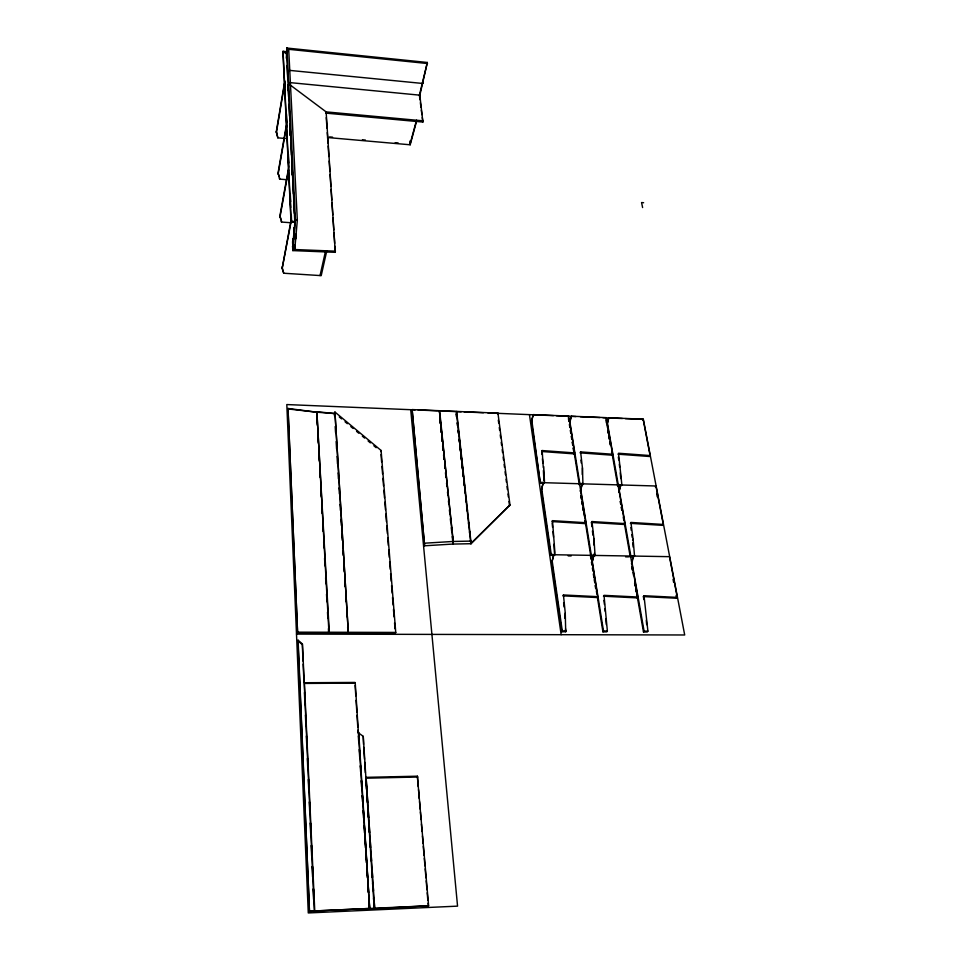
<?xml version="1.0" encoding="UTF-8"?>
<svg xmlns="http://www.w3.org/2000/svg" width="961" height="961" viewBox="0 0 961 961"><rect width="100%" height="100%" fill="white"/><g stroke="black" fill="none" stroke-linecap="round" stroke-linejoin="round"><path stroke-width="1.44" d="M289.729 128.089L289.934 123.597L290.522 135.657M289.754 131.369L290.018 125.374M291.88 174.842L292.072 167.082M287.844 87.811L287.976 84.988M287.832 90.454L288.108 84.808M289.754 132.366L290.114 125.386M289.741 135.045L290.186 126.66M294.186 227.721L294.138 232.562L294.042 230.628M291.964 174.458L292.276 168.944M292.108 174.409L292.336 170.277M294.438 227.721L293.766 235.853M289.585 84.52L326.127 111.884L335.281 252.323L292.805 250.605L295.471 220.117L286.919 48.05L427.345 62.465L419.849 95.175L289.573 82.574M294.546 245.043L294.763 249.524L297.333 220.153L288.696 49.311L286.919 48.05L286.498 58.465L286.931 48.062L288.696 49.311L427.513 63.534M424.594 545.788L412.125 409.578L439.345 410.707L453.256 541.451L453.039 544.046L424.594 545.788L412.125 409.578M453.352 544.07L439.645 410.719L456.343 411.416L470.842 543.71L453.352 544.07L452.559 536.634M284.949 80.988L284.961 86.718M292.576 242.004L292.937 239.169M293.393 238.256L292.673 243.926L293.417 238.568M292.624 246.749L294.907 222.351L291.027 222.075L282.93 52.146L283.063 51.305L287.519 51.762M326.728 251.085L321.202 275.639L283.711 273.236L282.15 268.467L291.183 221.27L283.063 51.305L286.678 54.116L286.69 57.948M285.285 138.492L277.849 137.843L276.3 131.609L284.408 83.223M276.36 132.822L284.468 84.448M286.402 125.05L278.065 172.908L279.639 179.118L286.895 179.707M278.125 174.169L286.462 126.335M290.378 222.7L281.501 222.051L279.903 215.865L288.48 168.631M677.289 597.394L644.002 595.724L647.906 631.137L647.306 631.99L643.486 631.978L644.086 631.125L632.05 562.894L633.275 556.059L669.493 556.671L677.289 597.394L676.676 598.247L643.414 596.589L643.81 599.556M279.963 217.174L288.552 169.965M282.15 268.467L290.967 220.67M619.148 491.023L620.674 484.957L655.943 486.002L663.318 524.454L662.73 525.355L630.344 523.349M618.896 492.308L620.674 484.957M294.811 222.351L286.678 54.116M593.814 555.41L591.916 563.182L593.814 555.41L630.548 556.023L637.768 597.021L637.191 597.898L603.46 596.216M607.496 422.36L608.757 417.759L643.137 419.188L650.104 455.55L649.552 456.499L617.995 454.193M608.757 417.759L607.52 423.801L618.247 484.632L617.467 485.822M582.246 483.827L580.372 491.227L582.246 483.827L618.007 484.885L624.83 523.589L624.278 524.502L591.447 522.472L591.94 526.7M563.446 594.967L565.26 613.046L565.705 631.761L561.777 631.749L551.782 562.569L553.776 554.737L591.039 555.362L597.67 596.661L597.129 597.538L562.93 595.844L563.446 594.967L597.67 596.661M551.782 562.569L553.776 554.737M320.037 275.567L325.551 251.001M570.005 420.822L571.314 416.197L606.163 417.651L612.601 454.241L612.085 455.19L580.108 452.859L580.612 451.898L612.601 454.241M571.314 416.197L569.945 422.275L579.783 483.491L579.279 484.44L582.955 484.548L582.438 467.875L580.612 451.898M554.557 555.398L550.737 555.326L541.307 490.122L543.277 482.674L579.543 483.743L585.79 522.7L585.273 523.625L552.01 521.583L552.491 520.658L585.79 522.7M541.307 490.122L543.277 482.674M427.345 62.465L419.392 95.271L419.981 99.74M544.034 483.407L540.322 483.287L531.421 421.723L532.899 415.608L533.355 414.623L568.672 416.089L574.582 452.907L574.089 453.868L541.704 451.514L541.992 454.433M531.421 421.723L533.355 414.623M334.933 412.041L348.35 633.191L395.391 633.299L395.752 632.422L381.097 450.469L334.933 412.041L348.35 633.191M423.2 120.846L326.127 111.884L325.959 113.134L422.876 122.059L419.705 94.046M410.107 143.994L416.533 120.173M327.581 137.531L410.191 144.787L416.63 120.978M297.862 632.17L328.95 632.242L328.65 633.143L297.598 633.059L288.012 408.461L316.902 412.221L328.986 633.143L348.026 633.191L348.338 632.302L329.287 632.242L328.986 633.143M297.922 640.819L298.102 640.218L302.487 644.074L314.319 910.98L309.478 911.629L297.922 640.819L302.307 644.663L303.039 661.144M380.784 451.538L381.097 450.469M438.985 411.716L439.345 410.707M439.273 411.728L439.645 410.719M358.501 732.895L363.258 736.366L374.249 908.686L369.697 908.89L369.228 901.43M497.534 414.143L497.954 413.146L456.643 411.428L471.142 543.638L470.806 540.659M363.258 736.366L363.522 744.379M309.478 911.629L298.102 640.218M314.764 910.956L369.577 908.469L355.246 683.127L354.945 682.43L304.397 682.73L314.764 910.956L369.577 908.469M541.704 451.514L542.172 450.553L574.582 452.907M543.277 467.575L542.172 450.553M568.191 417.074L568.672 416.089M540.322 483.287L531.865 420.738M471.142 543.638L509.979 504.945L497.954 413.146M605.646 418.624L606.163 417.651M582.438 467.875L582.306 474.542M579.039 484.692L579.543 483.743M550.737 555.326L551.23 554.425L541.776 489.173M642.597 420.149L643.137 419.188M369.697 908.89L358.717 732.354M591.447 522.472L591.976 521.559L624.83 523.589M374.682 908.662L366.093 777.341L417.386 776.188L428.618 905.791L374.682 908.662L373.997 898.223M650.104 455.55L618.524 453.244L621.863 484.74L621.323 485.677L617.707 485.569L611.845 452.271M591.976 521.559L593.934 538.472L593.778 544.935M580.876 490.29L591.291 555.086L590.51 556.263L590.979 559.206M585.093 520.67L590.763 555.987L594.535 556.059L595.063 555.158L593.934 538.472M565.26 613.046L564.984 618.379M561.777 631.749L562.293 630.884L552.275 561.668M655.378 486.927L655.943 486.002M632.542 540.142L633.107 539.241L630.897 522.436L663.318 524.454M629.984 556.912L630.788 555.746L619.437 491.383M633.275 556.059L631.485 563.783L632.05 562.894M633.107 539.241L634.512 555.806L633.936 556.707L630.224 556.647L624.302 523.012M637.768 597.021L604.013 595.34L607.364 631.017L606.811 631.87L602.931 631.857L603.496 631.005L592.444 562.293M643.414 596.589L644.002 595.724M471.563 542.785L509.979 504.945M424.81 543.181L453.256 541.451M309.682 911.184L314.319 910.98M369.949 908.457L374.502 908.253M374.934 908.229L428.618 905.791M366.405 778.194L417.771 777.029M453.568 541.451L471.07 541.103M304.637 683.439L355.246 683.127M562.293 630.884L566.233 630.897M603.496 631.005L607.364 631.017M644.086 631.125L647.906 631.137M348.675 632.302L395.752 632.422M296.505 634.092L684.7 634.981L643.353 419.38L625.371 418.636M293.862 228.009L294.378 238.436L296.204 238.448L295.976 233.979M295.471 220.117L297.333 220.153M551.23 554.425L555.05 554.485L552.491 520.658M591.291 555.086L595.063 555.158M630.788 555.746L634.512 555.806M568.179 555.89L571.146 555.938M625.575 556.839L628.506 556.887M540.791 482.338L544.515 482.446L543.746 466.626M579.783 483.491L583.459 483.599M618.247 484.632L621.863 484.74M335.473 251.169L292.949 249.452L292.6 242.004M294.378 238.436L296.204 238.508M415.152 409.891L286.81 404.557L308.277 912.95L457.556 906.139L410.707 409.71M418.119 410.023L437.423 410.827M441.868 411.008L461.172 411.813M464.139 411.933L483.431 412.737M487.888 412.918L553.428 415.645M556.419 415.765L575.915 416.581M580.408 416.762L599.892 417.579M602.883 417.699L622.368 418.515M291.183 221.27L294.967 221.547M317.214 412.233L334.728 413.566L316.866 411.716L329.287 632.242M643.618 202.723L641.564 202.555L642.609 207.552M329.587 136.906L332.566 137.171M362.393 139.801L365.372 140.054M395.199 142.684L398.178 142.949M289.333 70.357L422.792 83.475L422.624 82.406L422.768 83.547M282.93 52.146L287.387 52.603M288.312 408.978L316.902 412.221M339.281 416.966L341.587 418.888M345.047 421.771L347.341 423.693M350.801 426.576L353.107 428.486M356.567 431.369L358.873 433.291M362.333 436.174L364.639 438.096M368.099 440.967L370.405 442.889M373.865 445.772L376.171 447.694M282.09 267.086L283.711 273.236M279.903 215.865L281.056 219.528M278.45 174.145L279.207 176.62M276.3 131.609L277.849 137.843M656.735 494.038L657.276 496.885M673.06 579.351L673.613 582.258M676.124 595.34L676.676 598.247M607.004 424.774L607.52 427.669M608.025 430.564L608.529 433.459M609.046 436.354L609.55 439.249M610.067 442.144L610.571 445.039M620.446 501.077L620.95 504.008M621.467 506.927L621.983 509.859M623.269 517.162L623.785 520.093M631.99 566.69L632.506 569.585M633.011 572.492L633.527 575.387M634.801 582.642L635.317 585.549M635.822 588.444L636.338 591.351M636.843 594.258L643.486 631.978M605.898 420.089L606.415 423.008M607.7 430.324L608.217 433.255M608.733 436.174L609.25 439.105M609.767 442.024L610.283 444.955M611.568 452.271L612.085 455.19M620.241 501.57L620.746 504.441M621.25 507.3L621.755 510.171M631.785 567.158L632.302 570.089M634.608 583.255L635.125 586.186M635.641 589.117L636.158 592.036M636.675 594.967L637.191 597.898M569.705 424.714L570.173 427.621M570.63 430.54L571.098 433.447M571.567 436.366L572.035 439.285M572.504 442.192L572.972 445.111M573.441 448.018L579.279 484.44M581.081 495.636L581.549 498.591M582.03 501.534L582.498 504.477M582.967 507.42L583.447 510.363M583.916 513.306L584.384 516.249M592.625 567.567L593.093 570.486M593.79 574.87L594.967 582.174M595.436 585.105L595.904 588.024M596.373 590.943L596.841 593.874M597.31 596.793L602.931 631.857M568.431 418.54L568.9 421.483M569.38 424.438L569.849 427.381M570.317 430.324L570.786 433.267M571.266 436.21L571.735 439.153M572.203 442.096L572.684 445.039M573.152 447.982L574.089 453.868M580.888 496.224L581.345 499.107M581.813 501.99L582.27 504.873M582.738 507.768L583.195 510.651M584.817 520.742L585.273 523.625M591.459 562.161L591.928 565.104M592.396 568.059L592.877 571.002M593.345 573.945L593.814 576.9M594.294 579.843L594.763 582.798M595.231 585.742L595.712 588.685M529.451 414.647L561.164 634.692M630.897 527.553L631.257 530.352M631.809 534.544L632.182 537.343M618.367 457.076L618.752 459.959M619.304 464.283L619.689 467.166M498.315 420.065L498.699 423.02M499.276 427.453L499.66 430.408M500.249 434.84L500.633 437.808M501.21 442.24L501.594 445.195M502.183 449.628L502.567 452.583M503.144 457.028L503.528 459.983M504.117 464.415L504.501 467.37M505.078 471.803L505.462 474.77M506.051 479.203L506.435 482.158M507.012 486.59L507.396 489.545M507.985 493.99L508.369 496.945M508.946 501.378L509.522 505.81M420.365 102.719L420.942 107.176M421.326 110.155L421.915 114.623M422.299 117.602L422.876 122.059M603.94 600.361L604.433 604.493M604.913 608.637L605.238 611.4M592.42 530.928L592.913 535.157M580.937 460.115L581.273 463.022M456.427 413.927L456.763 416.906M457.436 422.876L457.772 425.855M458.289 430.324L458.625 433.315M459.298 439.273L459.634 442.252M460.151 446.733L460.655 451.202M461.16 455.67L461.664 460.151M462.181 464.619L462.685 469.088M463.19 473.569L463.526 476.548M464.031 481.017L464.547 485.497M465.052 489.966L465.388 492.945M466.061 498.915L466.409 501.894M466.914 506.363L467.418 510.844M467.923 515.312L468.259 518.291M468.776 522.76L469.28 527.241M469.785 531.709L470.289 536.19M456.127 413.915L456.463 416.894M457.148 422.864L457.484 425.855M457.989 430.324L458.325 433.315M459.01 439.273L459.346 442.264M459.851 446.733L460.355 451.214M460.86 455.682L461.376 460.163M461.881 464.643L462.385 469.112M462.89 473.593L463.226 476.572M463.743 481.053L464.247 485.521M464.752 490.002L465.088 492.981M465.773 498.951L466.109 501.93M466.614 506.411L467.118 510.88M467.623 515.36L467.971 518.339M468.475 522.82L468.98 527.301M469.485 531.769L469.989 536.25M470.506 540.719L470.842 543.71M440.066 419.164L440.534 423.633M441.015 428.089L441.483 432.546M441.964 437.015L442.432 441.471M442.913 445.928L443.381 450.397M443.862 454.853L444.33 459.31M444.967 465.256L445.279 468.235M445.76 472.692L446.228 477.161M446.865 483.107L447.177 486.074M447.814 492.02L448.126 494.999M448.607 499.456L449.075 503.924M449.712 509.871L450.18 514.327M450.661 518.796L450.973 521.763M451.61 527.709L452.078 532.178M439.766 419.152L440.246 423.621M440.715 428.077L441.195 432.534M441.664 436.991L442.144 441.459M442.613 445.916L443.081 450.373M443.562 454.841L444.03 459.298M444.667 465.244L444.979 468.223M445.46 472.68L445.928 477.136M446.565 483.083L446.877 486.062M447.502 492.008L447.826 494.987M448.451 500.933L448.775 503.9M449.4 509.847L449.88 514.315M450.349 518.772L450.661 521.751M451.298 527.697L451.766 532.154M452.247 536.61L453.039 544.046M409.806 141.135L410.191 144.787M563.626 602.787L564.047 606.968M552.143 523L552.575 527.253M552.995 531.517L553.548 537.187M542.412 458.817L542.845 463.202M646.285 620.265L646.669 624.662M632.782 542.905L633.131 547.049M417.386 776.188L418.263 786.651M418.515 789.642L419.272 798.615M419.525 801.594L420.149 809.078M420.401 812.057L421.038 819.541M421.411 824.021L422.035 831.493M422.42 835.974L423.044 843.458M423.296 846.437L424.053 855.41M424.306 858.401L424.93 865.873M425.182 868.864L425.939 877.825M426.191 880.817L426.948 889.79M427.201 892.781L427.825 900.253M428.077 903.244L428.33 906.235M620.289 472.896L620.746 478.566M381.024 454.517L381.625 461.965M381.985 466.433L382.574 473.881M382.934 478.35L383.535 485.798M383.895 490.266L384.496 497.726M384.856 502.195L385.457 509.642M385.805 514.111L386.406 521.559M386.766 526.027L387.367 533.475M387.727 537.944L388.328 545.392M388.688 549.872L389.277 557.32M389.637 561.789L390.238 569.236M390.598 573.705L391.199 581.153M391.559 585.621L392.16 593.069M392.508 597.55L393.109 604.998M393.469 609.466L394.07 616.914M394.551 622.872L395.031 628.83M605.874 618.584L606.283 624.494M594.342 553.272L594.535 556.059M326.26 117.626L326.956 128.101M327.257 132.594L327.965 143.069M328.169 146.06L328.866 156.535M329.167 161.028L329.875 171.502M330.067 174.494L330.872 186.47M331.077 189.461L331.773 199.936M331.977 202.927L332.782 214.904M332.974 217.895L333.779 229.871M333.984 232.862L334.68 243.337M334.884 246.328L335.281 252.323M366.285 780.332L366.766 787.792M367.258 795.252L367.751 802.711M368.231 810.171L368.724 817.643M369.216 825.103L369.697 832.562M370.189 840.022L370.67 847.482M371.066 853.452L371.559 860.912M372.135 869.873L372.628 877.333M373.012 883.303L373.505 890.763M363.714 747.37L364.495 759.31M364.687 762.301L365.372 772.764M365.865 780.224L366.441 789.185M366.838 795.167L367.33 802.639M367.811 810.099L368.303 817.571M368.784 825.043L369.276 832.502M369.757 839.974L370.249 847.446M370.634 853.416L371.126 860.888M371.715 869.849L372.195 877.321M372.592 883.291L373.072 890.763M373.565 898.235L374.249 908.686M358.681 735.874L359.066 741.844M359.63 750.793L360.015 756.763M360.579 765.713L360.964 771.671M361.54 780.62L361.913 786.591M362.489 795.54L362.862 801.498M363.438 810.447L363.907 817.907M364.387 825.367L364.856 832.827M365.336 840.286L365.805 847.746M366.285 855.194L366.754 862.654M367.33 871.603L367.703 877.573M368.183 885.033L368.652 892.481M355.126 685.409L355.798 695.836M356.075 700.305L356.831 712.221M357.024 715.2L357.78 727.129M357.972 730.108L358.165 733.087M358.345 736.066L358.729 742.024M359.198 749.472L359.678 756.932M360.243 765.869L360.627 771.827M361.192 780.764L361.564 786.723M362.141 795.672L362.513 801.63M363.09 810.567L363.558 818.015M364.027 825.463L364.507 832.923M364.976 840.37L365.456 847.818M365.925 855.266L366.393 862.714M366.97 871.663L367.342 877.621M367.823 885.069L368.291 892.517M368.856 901.454L369.336 908.914M334.356 413.05L334.536 416.041M335.185 426.528L335.557 432.522M336.122 441.507L336.59 448.991M337.047 456.475L337.515 463.971M338.068 472.956L338.44 478.938M339.005 487.924L339.377 493.918M340.026 504.405L340.398 510.387M340.951 519.372L341.323 525.367M341.888 534.352L342.26 540.334M342.909 550.821L343.185 555.314M343.834 565.801L344.206 571.783M344.771 580.768L345.143 586.763M345.696 595.748L346.068 601.742M346.717 612.217L346.993 616.71M347.654 627.197L348.026 633.191M565.548 628.782L565.705 631.761M316.962 419.176L317.298 425.158M317.947 437.135L318.271 443.117M318.848 453.592L319.256 461.076M319.821 471.539L320.157 477.533M320.722 488.008L321.214 496.981M321.791 507.456L322.115 513.438M322.692 523.913L323.1 531.397M323.665 541.872L323.989 547.854M324.566 558.329L324.974 565.813M325.623 577.777L325.959 583.759M326.524 594.234L326.932 601.718M327.509 612.193L327.833 618.175M328.41 628.65L328.65 633.143M553.98 544.202L554.413 552.599M287.051 65.42L287.639 77.373M288.012 84.844L288.6 96.809M288.973 104.281L289.561 116.233M290.895 143.129L291.483 155.093M291.856 162.565L292.444 174.518M292.817 181.989L293.405 193.954M293.778 201.426L294.366 213.378M293.85 232.069L293.946 234.004M543.409 470.458L543.902 480.524M286.45 113.782L286.883 122.732M288.384 154.036L288.805 162.986M290.306 194.29L290.666 201.75M291.315 215.168L291.663 222.616M286.246 113.542L286.883 126.948M288.168 153.76L288.817 167.178M290.162 195.479L290.739 207.408M291.099 214.856L291.447 222.303M292.588 246.136L292.805 250.605M304.865 693.193L305.334 703.656M305.862 715.609L306.259 724.582M306.787 736.534L307.256 746.997M307.784 758.95L308.253 769.413M308.709 779.876L309.178 790.338M309.706 802.291L310.175 812.754M310.643 823.217L311.1 833.68M311.64 845.632L312.097 856.095M312.565 866.558L313.034 877.021M313.562 888.973L314.031 899.436M303.171 664.147L303.964 682.13M304.433 692.617L304.961 704.605M305.43 715.092L305.886 725.591M306.355 736.078L306.823 746.565M307.352 758.553L307.808 769.052M308.277 779.539L308.745 790.026M309.274 802.015L309.742 812.513M310.199 823L310.667 833.487M311.196 845.476L311.664 855.963M312.121 866.462L312.589 876.949M313.118 888.937L313.586 899.424M279.591 177.857L279.639 179.118M281.441 220.742L281.501 222.051M288.012 408.461L297.598 633.059"/></g></svg>
